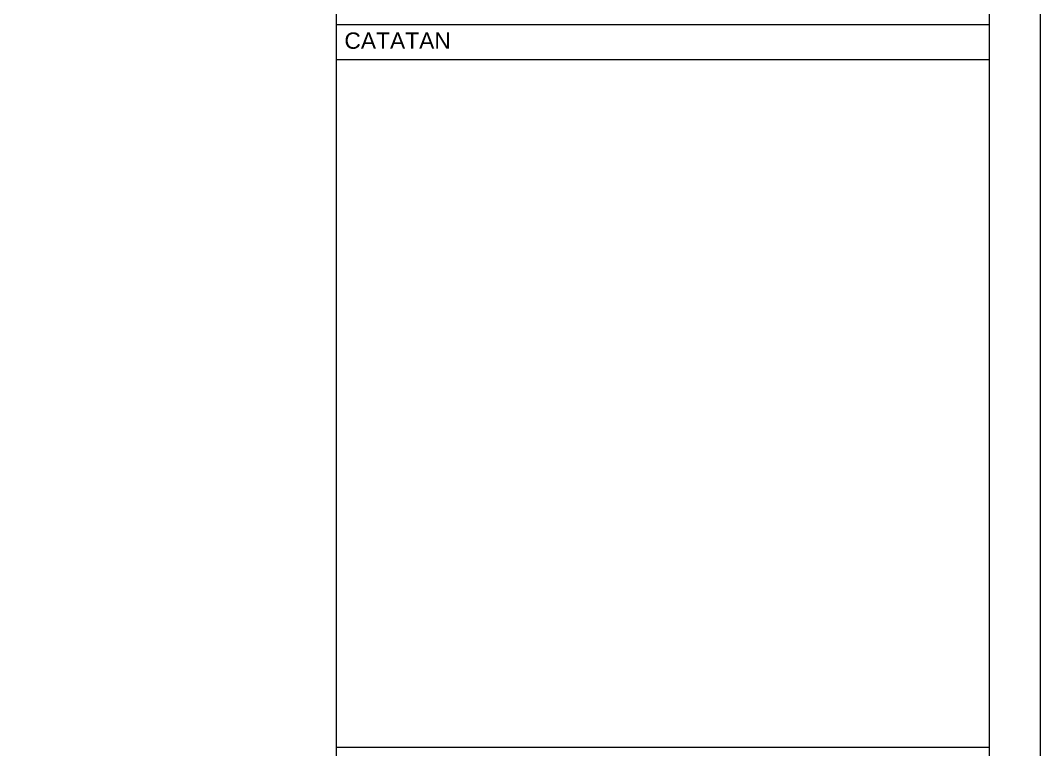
# Model space of a CAD drawing. Header units: metres. Extents: x 84 to 651, y -102 to 458.
# Drawn here: x 190.05 to 200.05, y -86.05 to -78.9 of the extents above; entities that cross this region are included whole.
import ezdxf

# ---------------------------------------------------------------- set-up
doc = ezdxf.new("R2010")
doc.units = ezdxf.units.M
doc.header["$LTSCALE"] = 0.05
doc.header["$MEASUREMENT"] = 0
doc.layers.add('Layout', color=7, linetype='Continuous', lineweight=15)
doc.styles.get("Standard").update_dxf_attribs({"font": 'arial.ttf', "height": 0.2})

# ---------------------------------------------------------------- blocks, each defined once
blk = doc.blocks.new('LayA3')
at = {"layer": 'Layout'}
for p, q in [((351, 5), (351, 292)), ((415, 5), (415, 292)), ((351, 225.41), (415, 225.41)), ((351, 221.97), (415, 221.97)), ((351, 154.56), (415, 154.56))]:
    blk.add_line(p, q, dxfattribs=at)
blk.add_lwpolyline([(0, 0), (420, 0), (420, 297), (0, 297)], close=True, dxfattribs=at)
at = {"layer": 'Layout', "insert": (351.76, 223.82), "char_height": 1.6, "width": 21.0226, "attachment_point": 4}
blk.add_mtext('CATATAN', dxfattribs=at)

msp = doc.modelspace()

# ---------------------------------------------------------------- block references
at = {"layer": 'Layout', "xscale": 0.1, "yscale": 0.1, "zscale": 0.1}
msp.add_blockref('LayA3', (158.045, -101.477), dxfattribs=at)

doc.saveas('drawing.dxf')
